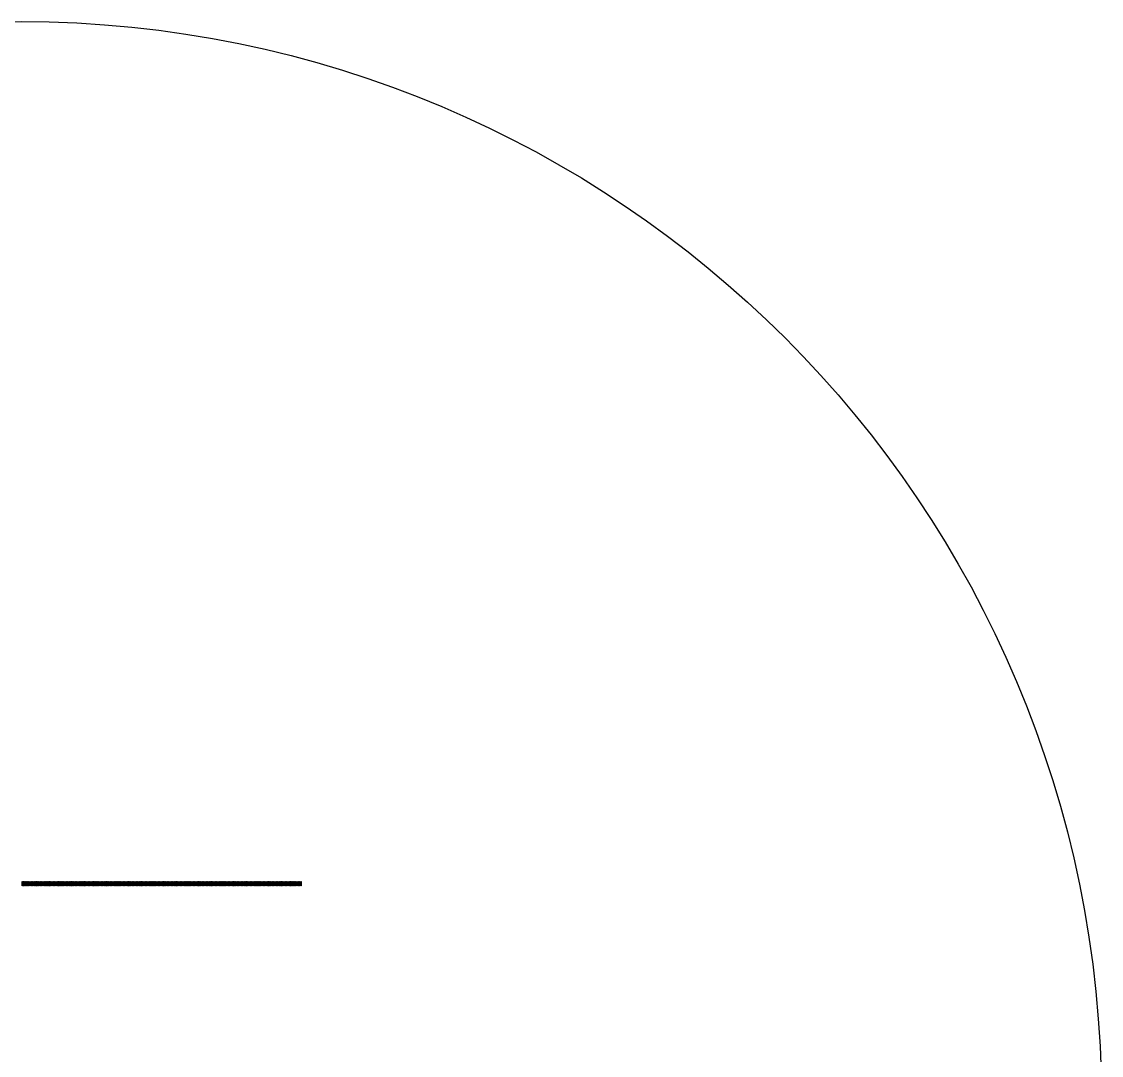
# Model space of a CAD drawing. Header units: millimetres. Extents: x 26241 to 236241, y 30294 to 280394.
# Drawn here: x 211249 to 236241, y 56369 to 80294 of the extents above; entities that cross this region are included whole.
import ezdxf

# ---------------------------------------------------------------- set-up
doc = ezdxf.new("R2010")
doc.units = ezdxf.units.MM
doc.layers.add('CLEAR', color=140, linetype='Continuous')
doc.layers.add('OPAQUE', color=10, linetype='Continuous')

msp = doc.modelspace()

# ---------------------------------------------------------------- linework, layer by layer
at = {"layer": 'CLEAR'}
for p, q in [((211259, 60292), (211259, 60396)), ((211259, 60396), (211269, 60396)), ((211269, 60292), (211259, 60292)), ((211269, 60396), (211269, 60292)), ((211289, 60292), (211289, 60396)), ((211289, 60396), (211299, 60396)), ((211299, 60292), (211289, 60292)), ((211299, 60396), (211299, 60292)), ((211319, 60292), (211319, 60396)), ((211319, 60396), (211329, 60396)), ((211329, 60292), (211319, 60292)), ((211329, 60396), (211329, 60292)), ((211349, 60292), (211349, 60396)), ((211349, 60396), (211359, 60396)), ((211359, 60292), (211349, 60292)), ((211359, 60396), (211359, 60292)), ((211379, 60292), (211379, 60396)), ((211379, 60396), (211389, 60396)), ((211389, 60292), (211379, 60292)), ((211389, 60396), (211389, 60292)), ((211409, 60292), (211409, 60396)), ((211409, 60396), (211419, 60396)), ((211419, 60292), (211409, 60292)), ((211419, 60396), (211419, 60292)), ((211439, 60292), (211439, 60396)), ((211439, 60396), (211449, 60396)), ((211449, 60292), (211439, 60292)), ((211449, 60396), (211449, 60292)), ((211469, 60292), (211469, 60396)), ((211469, 60396), (211479, 60396)), ((211479, 60292), (211469, 60292)), ((211479, 60396), (211479, 60292)), ((211499, 60292), (211499, 60396)), ((211499, 60396), (211509, 60396)), ((211509, 60292), (211499, 60292)), ((211509, 60396), (211509, 60292)), ((211529, 60292), (211529, 60396)), ((211529, 60396), (211539, 60396)), ((211539, 60292), (211529, 60292)), ((211539, 60396), (211539, 60292)), ((211559, 60292), (211559, 60396)), ((211559, 60396), (211569, 60396)), ((211569, 60292), (211559, 60292)), ((211569, 60396), (211569, 60292)), ((211589, 60292), (211589, 60396)), ((211589, 60396), (211599, 60396)), ((211599, 60292), (211589, 60292)), ((211599, 60396), (211599, 60292)), ((211619, 60292), (211619, 60396)), ((211619, 60396), (211629, 60396)), ((211629, 60292), (211619, 60292)), ((211629, 60396), (211629, 60292)), ((211649, 60292), (211649, 60396)), ((211649, 60396), (211659, 60396)), ((211659, 60292), (211649, 60292)), ((211659, 60396), (211659, 60292)), ((211679, 60292), (211679, 60396)), ((211679, 60396), (211689, 60396)), ((211689, 60292), (211679, 60292)), ((211689, 60396), (211689, 60292)), ((211709, 60292), (211709, 60396)), ((211709, 60396), (211719, 60396)), ((211719, 60292), (211709, 60292)), ((211719, 60396), (211719, 60292)), ((211739, 60292), (211739, 60396)), ((211739, 60396), (211749, 60396)), ((211749, 60292), (211739, 60292)), ((211749, 60396), (211749, 60292)), ((211769, 60292), (211769, 60396)), ((211769, 60396), (211779, 60396)), ((211779, 60292), (211769, 60292)), ((211779, 60396), (211779, 60292)), ((211799, 60292), (211799, 60396)), ((211799, 60396), (211809, 60396)), ((211809, 60292), (211799, 60292)), ((211809, 60396), (211809, 60292)), ((211829, 60292), (211829, 60396)), ((211829, 60396), (211839, 60396)), ((211839, 60292), (211829, 60292)), ((211839, 60396), (211839, 60292)), ((211859, 60292), (211859, 60396)), ((211859, 60396), (211869, 60396)), ((211869, 60292), (211859, 60292)), ((211869, 60396), (211869, 60292)), ((211889, 60292), (211889, 60396)), ((211889, 60396), (211899, 60396)), ((211899, 60292), (211889, 60292)), ((211899, 60396), (211899, 60292)), ((211919, 60292), (211919, 60396)), ((211919, 60396), (211929, 60396)), ((211929, 60292), (211919, 60292)), ((211929, 60396), (211929, 60292)), ((211949, 60292), (211949, 60396)), ((211949, 60396), (211959, 60396)), ((211959, 60292), (211949, 60292)), ((211959, 60396), (211959, 60292)), ((211979, 60292), (211979, 60396)), ((211979, 60396), (211989, 60396)), ((211989, 60292), (211979, 60292)), ((211989, 60396), (211989, 60292)), ((212009, 60292), (212009, 60396)), ((212009, 60396), (212019, 60396)), ((212019, 60292), (212009, 60292)), ((212019, 60396), (212019, 60292)), ((212039, 60292), (212039, 60396)), ((212039, 60396), (212049, 60396)), ((212049, 60292), (212039, 60292)), ((212049, 60396), (212049, 60292)), ((212069, 60292), (212069, 60396)), ((212069, 60396), (212079, 60396)), ((212079, 60292), (212069, 60292)), ((212079, 60396), (212079, 60292)), ((212099, 60292), (212099, 60396)), ((212099, 60396), (212109, 60396)), ((212109, 60292), (212099, 60292)), ((212109, 60396), (212109, 60292)), ((212129, 60292), (212129, 60396)), ((212129, 60396), (212139, 60396)), ((212139, 60292), (212129, 60292)), ((212139, 60396), (212139, 60292)), ((212159, 60292), (212159, 60396)), ((212159, 60396), (212169, 60396)), ((212169, 60292), (212159, 60292)), ((212169, 60396), (212169, 60292)), ((212189, 60292), (212189, 60396)), ((212189, 60396), (212199, 60396)), ((212199, 60292), (212189, 60292)), ((212199, 60396), (212199, 60292)), ((212219, 60292), (212219, 60396)), ((212219, 60396), (212229, 60396)), ((212229, 60292), (212219, 60292)), ((212229, 60396), (212229, 60292)), ((212249, 60292), (212249, 60396)), ((212249, 60396), (212259, 60396)), ((212259, 60292), (212249, 60292)), ((212259, 60396), (212259, 60292)), ((212279, 60292), (212279, 60396)), ((212279, 60396), (212289, 60396)), ((212289, 60292), (212279, 60292)), ((212289, 60396), (212289, 60292)), ((212309, 60292), (212309, 60396)), ((212309, 60396), (212319, 60396)), ((212319, 60292), (212309, 60292)), ((212319, 60396), (212319, 60292)), ((212339, 60292), (212339, 60396)), ((212339, 60396), (212349, 60396)), ((212349, 60292), (212339, 60292)), ((212349, 60396), (212349, 60292)), ((212369, 60292), (212369, 60396)), ((212369, 60396), (212379, 60396)), ((212379, 60292), (212369, 60292)), ((212379, 60396), (212379, 60292)), ((212399, 60292), (212399, 60396)), ((212399, 60396), (212409, 60396)), ((212409, 60292), (212399, 60292)), ((212409, 60396), (212409, 60292)), ((212429, 60292), (212429, 60396)), ((212429, 60396), (212439, 60396)), ((212439, 60292), (212429, 60292)), ((212439, 60396), (212439, 60292)), ((212459, 60292), (212459, 60396)), ((212459, 60396), (212469, 60396)), ((212469, 60292), (212459, 60292)), ((212469, 60396), (212469, 60292)), ((212489, 60292), (212489, 60396)), ((212489, 60396), (212499, 60396)), ((212499, 60292), (212489, 60292)), ((212499, 60396), (212499, 60292)), ((212519, 60292), (212519, 60396)), ((212519, 60396), (212529, 60396)), ((212529, 60292), (212519, 60292)), ((212529, 60396), (212529, 60292)), ((212549, 60292), (212549, 60396)), ((212549, 60396), (212559, 60396)), ((212559, 60292), (212549, 60292)), ((212559, 60396), (212559, 60292)), ((212579, 60292), (212579, 60396)), ((212579, 60396), (212589, 60396)), ((212589, 60292), (212579, 60292)), ((212589, 60396), (212589, 60292)), ((212609, 60292), (212609, 60396)), ((212609, 60396), (212619, 60396)), ((212619, 60292), (212609, 60292)), ((212619, 60396), (212619, 60292)), ((212639, 60292), (212639, 60396)), ((212639, 60396), (212649, 60396)), ((212649, 60292), (212639, 60292)), ((212649, 60396), (212649, 60292)), ((212669, 60292), (212669, 60396)), ((212669, 60396), (212679, 60396)), ((212679, 60292), (212669, 60292)), ((212679, 60396), (212679, 60292)), ((212699, 60292), (212699, 60396)), ((212699, 60396), (212709, 60396)), ((212709, 60292), (212699, 60292)), ((212709, 60396), (212709, 60292)), ((212729, 60292), (212729, 60396)), ((212729, 60396), (212739, 60396)), ((212739, 60292), (212729, 60292)), ((212739, 60396), (212739, 60292)), ((212759, 60292), (212759, 60396)), ((212759, 60396), (212769, 60396)), ((212769, 60292), (212759, 60292)), ((212769, 60396), (212769, 60292)), ((212789, 60292), (212789, 60396)), ((212789, 60396), (212799, 60396)), ((212799, 60292), (212789, 60292)), ((212799, 60396), (212799, 60292)), ((212819, 60292), (212819, 60396)), ((212819, 60396), (212829, 60396)), ((212829, 60292), (212819, 60292)), ((212829, 60396), (212829, 60292)), ((212849, 60292), (212849, 60396)), ((212849, 60396), (212859, 60396)), ((212859, 60292), (212849, 60292)), ((212859, 60396), (212859, 60292)), ((212879, 60292), (212879, 60396)), ((212879, 60396), (212889, 60396)), ((212889, 60292), (212879, 60292)), ((212889, 60396), (212889, 60292)), ((212909, 60292), (212909, 60396)), ((212909, 60396), (212919, 60396)), ((212919, 60292), (212909, 60292)), ((212919, 60396), (212919, 60292)), ((212939, 60292), (212939, 60396)), ((212939, 60396), (212949, 60396)), ((212949, 60292), (212939, 60292)), ((212949, 60396), (212949, 60292)), ((212969, 60292), (212969, 60396)), ((212969, 60396), (212979, 60396)), ((212979, 60292), (212969, 60292)), ((212979, 60396), (212979, 60292)), ((212999, 60292), (212999, 60396)), ((212999, 60396), (213009, 60396)), ((213009, 60292), (212999, 60292)), ((213009, 60396), (213009, 60292)), ((213029, 60292), (213029, 60396)), ((213029, 60396), (213039, 60396)), ((213039, 60292), (213029, 60292)), ((213039, 60396), (213039, 60292)), ((213059, 60292), (213059, 60396)), ((213059, 60396), (213069, 60396)), ((213069, 60292), (213059, 60292)), ((213069, 60396), (213069, 60292)), ((213089, 60292), (213089, 60396)), ((213089, 60396), (213099, 60396)), ((213099, 60292), (213089, 60292)), ((213099, 60396), (213099, 60292)), ((213119, 60292), (213119, 60396)), ((213119, 60396), (213129, 60396)), ((213129, 60292), (213119, 60292)), ((213129, 60396), (213129, 60292)), ((213149, 60292), (213149, 60396)), ((213149, 60396), (213159, 60396)), ((213159, 60292), (213149, 60292)), ((213159, 60396), (213159, 60292)), ((213179, 60292), (213179, 60396)), ((213179, 60396), (213189, 60396)), ((213189, 60292), (213179, 60292)), ((213189, 60396), (213189, 60292)), ((213209, 60292), (213209, 60396)), ((213209, 60396), (213219, 60396)), ((213219, 60292), (213209, 60292)), ((213219, 60396), (213219, 60292)), ((213239, 60292), (213239, 60396)), ((213239, 60396), (213249, 60396)), ((213249, 60292), (213239, 60292)), ((213249, 60396), (213249, 60292)), ((213269, 60292), (213269, 60396)), ((213269, 60396), (213279, 60396)), ((213279, 60292), (213269, 60292)), ((213279, 60396), (213279, 60292)), ((213299, 60292), (213299, 60396)), ((213299, 60396), (213309, 60396)), ((213309, 60292), (213299, 60292)), ((213309, 60396), (213309, 60292)), ((213329, 60292), (213329, 60396)), ((213329, 60396), (213339, 60396)), ((213339, 60292), (213329, 60292)), ((213339, 60396), (213339, 60292)), ((213359, 60292), (213359, 60396)), ((213359, 60396), (213369, 60396)), ((213369, 60292), (213359, 60292)), ((213369, 60396), (213369, 60292)), ((213389, 60292), (213389, 60396)), ((213389, 60396), (213399, 60396)), ((213399, 60292), (213389, 60292)), ((213399, 60396), (213399, 60292)), ((213419, 60292), (213419, 60396)), ((213419, 60396), (213429, 60396)), ((213429, 60292), (213419, 60292)), ((213429, 60396), (213429, 60292)), ((213449, 60292), (213449, 60396)), ((213449, 60396), (213459, 60396)), ((213459, 60292), (213449, 60292)), ((213459, 60396), (213459, 60292)), ((213479, 60292), (213479, 60396)), ((213479, 60396), (213489, 60396)), ((213489, 60292), (213479, 60292)), ((213489, 60396), (213489, 60292)), ((213509, 60292), (213509, 60396)), ((213509, 60396), (213519, 60396)), ((213519, 60292), (213509, 60292)), ((213519, 60396), (213519, 60292)), ((213539, 60292), (213539, 60396)), ((213539, 60396), (213549, 60396)), ((213549, 60292), (213539, 60292)), ((213549, 60396), (213549, 60292)), ((213569, 60292), (213569, 60396)), ((213569, 60396), (213579, 60396)), ((213579, 60292), (213569, 60292)), ((213579, 60396), (213579, 60292)), ((213599, 60292), (213599, 60396)), ((213599, 60396), (213609, 60396)), ((213609, 60292), (213599, 60292)), ((213609, 60396), (213609, 60292)), ((213629, 60292), (213629, 60396)), ((213629, 60396), (213639, 60396)), ((213639, 60292), (213629, 60292)), ((213639, 60396), (213639, 60292)), ((213659, 60292), (213659, 60396)), ((213659, 60396), (213669, 60396)), ((213669, 60292), (213659, 60292)), ((213669, 60396), (213669, 60292)), ((213689, 60292), (213689, 60396)), ((213689, 60396), (213699, 60396)), ((213699, 60292), (213689, 60292)), ((213699, 60396), (213699, 60292)), ((213719, 60292), (213719, 60396)), ((213719, 60396), (213729, 60396)), ((213729, 60292), (213719, 60292)), ((213729, 60396), (213729, 60292)), ((213749, 60292), (213749, 60396)), ((213749, 60396), (213759, 60396)), ((213759, 60292), (213749, 60292)), ((213759, 60396), (213759, 60292)), ((213779, 60292), (213779, 60396)), ((213779, 60396), (213789, 60396)), ((213789, 60292), (213779, 60292)), ((213789, 60396), (213789, 60292)), ((213809, 60292), (213809, 60396)), ((213809, 60396), (213819, 60396)), ((213819, 60292), (213809, 60292)), ((213819, 60396), (213819, 60292)), ((213839, 60292), (213839, 60396)), ((213839, 60396), (213849, 60396)), ((213849, 60292), (213839, 60292)), ((213849, 60396), (213849, 60292)), ((213869, 60292), (213869, 60396)), ((213869, 60396), (213879, 60396)), ((213879, 60292), (213869, 60292)), ((213879, 60396), (213879, 60292)), ((213899, 60292), (213899, 60396)), ((213899, 60396), (213909, 60396)), ((213909, 60292), (213899, 60292)), ((213909, 60396), (213909, 60292)), ((213929, 60292), (213929, 60396)), ((213929, 60396), (213939, 60396)), ((213939, 60292), (213929, 60292)), ((213939, 60396), (213939, 60292)), ((213959, 60292), (213959, 60396)), ((213959, 60396), (213969, 60396)), ((213969, 60292), (213959, 60292)), ((213969, 60396), (213969, 60292)), ((213989, 60292), (213989, 60396)), ((213989, 60396), (213999, 60396)), ((213999, 60292), (213989, 60292)), ((213999, 60396), (213999, 60292)), ((214019, 60292), (214019, 60396)), ((214019, 60396), (214029, 60396)), ((214029, 60292), (214019, 60292)), ((214029, 60396), (214029, 60292)), ((214049, 60292), (214049, 60396)), ((214049, 60396), (214059, 60396)), ((214059, 60292), (214049, 60292)), ((214059, 60396), (214059, 60292)), ((214079, 60292), (214079, 60396)), ((214079, 60396), (214089, 60396)), ((214089, 60292), (214079, 60292)), ((214089, 60396), (214089, 60292)), ((214109, 60292), (214109, 60396)), ((214109, 60396), (214119, 60396)), ((214119, 60292), (214109, 60292)), ((214119, 60396), (214119, 60292)), ((214139, 60292), (214139, 60396)), ((214139, 60396), (214149, 60396)), ((214149, 60292), (214139, 60292)), ((214149, 60396), (214149, 60292)), ((214169, 60292), (214169, 60396)), ((214169, 60396), (214179, 60396)), ((214179, 60292), (214169, 60292)), ((214179, 60396), (214179, 60292)), ((214199, 60292), (214199, 60396)), ((214199, 60396), (214209, 60396)), ((214209, 60292), (214199, 60292)), ((214209, 60396), (214209, 60292)), ((214229, 60292), (214229, 60396)), ((214229, 60396), (214239, 60396)), ((214239, 60292), (214229, 60292)), ((214239, 60396), (214239, 60292)), ((214259, 60292), (214259, 60396)), ((214259, 60396), (214269, 60396)), ((214269, 60292), (214259, 60292)), ((214269, 60396), (214269, 60292)), ((214289, 60292), (214289, 60396)), ((214289, 60396), (214299, 60396)), ((214299, 60292), (214289, 60292)), ((214299, 60396), (214299, 60292)), ((214319, 60292), (214319, 60396)), ((214319, 60396), (214329, 60396)), ((214329, 60292), (214319, 60292)), ((214329, 60396), (214329, 60292)), ((214349, 60292), (214349, 60396)), ((214349, 60396), (214359, 60396)), ((214359, 60292), (214349, 60292)), ((214359, 60396), (214359, 60292)), ((214379, 60292), (214379, 60396)), ((214379, 60396), (214389, 60396)), ((214389, 60292), (214379, 60292)), ((214389, 60396), (214389, 60292)), ((214409, 60292), (214409, 60396)), ((214409, 60396), (214419, 60396)), ((214419, 60292), (214409, 60292)), ((214419, 60396), (214419, 60292)), ((214439, 60292), (214439, 60396)), ((214439, 60396), (214449, 60396)), ((214449, 60292), (214439, 60292)), ((214449, 60396), (214449, 60292)), ((214469, 60292), (214469, 60396)), ((214469, 60396), (214479, 60396)), ((214479, 60292), (214469, 60292)), ((214479, 60396), (214479, 60292)), ((214499, 60292), (214499, 60396)), ((214499, 60396), (214509, 60396)), ((214509, 60292), (214499, 60292)), ((214509, 60396), (214509, 60292)), ((214529, 60292), (214529, 60396)), ((214529, 60396), (214539, 60396)), ((214539, 60292), (214529, 60292)), ((214539, 60396), (214539, 60292)), ((214559, 60292), (214559, 60396)), ((214559, 60396), (214569, 60396)), ((214569, 60292), (214559, 60292)), ((214569, 60396), (214569, 60292)), ((214589, 60292), (214589, 60396)), ((214589, 60396), (214599, 60396)), ((214599, 60292), (214589, 60292)), ((214599, 60396), (214599, 60292)), ((214619, 60292), (214619, 60396)), ((214619, 60396), (214629, 60396)), ((214629, 60292), (214619, 60292)), ((214629, 60396), (214629, 60292)), ((214649, 60292), (214649, 60396)), ((214649, 60396), (214659, 60396)), ((214659, 60292), (214649, 60292)), ((214659, 60396), (214659, 60292)), ((214679, 60292), (214679, 60396)), ((214679, 60396), (214689, 60396)), ((214689, 60292), (214679, 60292)), ((214689, 60396), (214689, 60292)), ((214709, 60292), (214709, 60396)), ((214709, 60396), (214719, 60396)), ((214719, 60292), (214709, 60292)), ((214719, 60396), (214719, 60292)), ((214739, 60292), (214739, 60396)), ((214739, 60396), (214749, 60396)), ((214749, 60292), (214739, 60292)), ((214749, 60396), (214749, 60292)), ((214769, 60292), (214769, 60396)), ((214769, 60396), (214779, 60396)), ((214779, 60292), (214769, 60292)), ((214779, 60396), (214779, 60292)), ((214799, 60292), (214799, 60396)), ((214799, 60396), (214809, 60396)), ((214809, 60292), (214799, 60292)), ((214809, 60396), (214809, 60292)), ((214829, 60292), (214829, 60396)), ((214829, 60396), (214839, 60396)), ((214839, 60292), (214829, 60292)), ((214839, 60396), (214839, 60292)), ((214859, 60292), (214859, 60396)), ((214859, 60396), (214869, 60396)), ((214869, 60292), (214859, 60292)), ((214869, 60396), (214869, 60292)), ((214889, 60292), (214889, 60396)), ((214889, 60396), (214899, 60396)), ((214899, 60292), (214889, 60292)), ((214899, 60396), (214899, 60292)), ((214919, 60292), (214919, 60396)), ((214919, 60396), (214929, 60396)), ((214929, 60292), (214919, 60292)), ((214929, 60396), (214929, 60292)), ((214949, 60292), (214949, 60396)), ((214949, 60396), (214959, 60396)), ((214959, 60292), (214949, 60292)), ((214959, 60396), (214959, 60292)), ((214979, 60292), (214979, 60396)), ((214979, 60396), (214989, 60396)), ((214989, 60292), (214979, 60292)), ((214989, 60396), (214989, 60292)), ((215009, 60292), (215009, 60396)), ((215009, 60396), (215019, 60396)), ((215019, 60292), (215009, 60292)), ((215019, 60396), (215019, 60292)), ((215039, 60292), (215039, 60396)), ((215039, 60396), (215049, 60396)), ((215049, 60292), (215039, 60292)), ((215049, 60396), (215049, 60292)), ((215069, 60292), (215069, 60396)), ((215069, 60396), (215079, 60396)), ((215079, 60292), (215069, 60292)), ((215079, 60396), (215079, 60292)), ((215099, 60292), (215099, 60396)), ((215099, 60396), (215109, 60396)), ((215109, 60292), (215099, 60292)), ((215109, 60396), (215109, 60292)), ((215129, 60292), (215129, 60396)), ((215129, 60396), (215139, 60396)), ((215139, 60292), (215129, 60292)), ((215139, 60396), (215139, 60292)), ((215159, 60292), (215159, 60396)), ((215159, 60396), (215169, 60396)), ((215169, 60292), (215159, 60292)), ((215169, 60396), (215169, 60292)), ((215189, 60292), (215189, 60396)), ((215189, 60396), (215199, 60396)), ((215199, 60292), (215189, 60292)), ((215199, 60396), (215199, 60292)), ((215219, 60292), (215219, 60396)), ((215219, 60396), (215229, 60396)), ((215229, 60292), (215219, 60292)), ((215229, 60396), (215229, 60292)), ((215249, 60292), (215249, 60396)), ((215249, 60396), (215259, 60396)), ((215259, 60292), (215249, 60292)), ((215259, 60396), (215259, 60292)), ((215279, 60292), (215279, 60396)), ((215279, 60396), (215289, 60396)), ((215289, 60292), (215279, 60292)), ((215289, 60396), (215289, 60292)), ((215309, 60292), (215309, 60396)), ((215309, 60396), (215319, 60396)), ((215319, 60292), (215309, 60292)), ((215319, 60396), (215319, 60292)), ((215339, 60292), (215339, 60396)), ((215339, 60396), (215349, 60396)), ((215349, 60292), (215339, 60292)), ((215349, 60396), (215349, 60292)), ((215369, 60292), (215369, 60396)), ((215369, 60396), (215379, 60396)), ((215379, 60292), (215369, 60292)), ((215379, 60396), (215379, 60292)), ((215399, 60292), (215399, 60396)), ((215399, 60396), (215409, 60396)), ((215409, 60292), (215399, 60292)), ((215409, 60396), (215409, 60292)), ((215429, 60292), (215429, 60396)), ((215429, 60396), (215439, 60396)), ((215439, 60292), (215429, 60292)), ((215439, 60396), (215439, 60292)), ((215459, 60292), (215459, 60396)), ((215459, 60396), (215469, 60396)), ((215469, 60292), (215459, 60292)), ((215469, 60396), (215469, 60292)), ((215489, 60292), (215489, 60396)), ((215489, 60396), (215499, 60396)), ((215499, 60292), (215489, 60292)), ((215499, 60396), (215499, 60292)), ((215519, 60292), (215519, 60396)), ((215519, 60396), (215529, 60396)), ((215529, 60292), (215519, 60292)), ((215529, 60396), (215529, 60292)), ((215549, 60292), (215549, 60396)), ((215549, 60396), (215559, 60396)), ((215559, 60292), (215549, 60292)), ((215559, 60396), (215559, 60292)), ((215579, 60292), (215579, 60396)), ((215579, 60396), (215589, 60396)), ((215589, 60292), (215579, 60292)), ((215589, 60396), (215589, 60292)), ((215609, 60292), (215609, 60396)), ((215609, 60396), (215619, 60396)), ((215619, 60292), (215609, 60292)), ((215619, 60396), (215619, 60292)), ((215639, 60292), (215639, 60396)), ((215639, 60396), (215649, 60396)), ((215649, 60292), (215639, 60292)), ((215649, 60396), (215649, 60292)), ((215669, 60292), (215669, 60396)), ((215669, 60396), (215679, 60396)), ((215679, 60292), (215669, 60292)), ((215679, 60396), (215679, 60292)), ((215699, 60292), (215699, 60396)), ((215699, 60396), (215709, 60396)), ((215709, 60292), (215699, 60292)), ((215709, 60396), (215709, 60292)), ((215729, 60292), (215729, 60396)), ((215729, 60396), (215739, 60396)), ((215739, 60292), (215729, 60292)), ((215739, 60396), (215739, 60292)), ((215759, 60292), (215759, 60396)), ((215759, 60396), (215769, 60396)), ((215769, 60292), (215759, 60292)), ((215769, 60396), (215769, 60292)), ((215789, 60292), (215789, 60396)), ((215789, 60396), (215799, 60396)), ((215799, 60292), (215789, 60292)), ((215799, 60396), (215799, 60292)), ((215819, 60292), (215819, 60396)), ((215819, 60396), (215829, 60396)), ((215829, 60292), (215819, 60292)), ((215829, 60396), (215829, 60292)), ((215849, 60292), (215849, 60396)), ((215849, 60396), (215859, 60396)), ((215859, 60292), (215849, 60292)), ((215859, 60396), (215859, 60292)), ((215879, 60292), (215879, 60396)), ((215879, 60396), (215889, 60396)), ((215889, 60292), (215879, 60292)), ((215889, 60396), (215889, 60292)), ((215909, 60292), (215909, 60396)), ((215909, 60396), (215919, 60396)), ((215919, 60292), (215909, 60292)), ((215919, 60396), (215919, 60292)), ((215939, 60292), (215939, 60396)), ((215939, 60396), (215949, 60396)), ((215949, 60292), (215939, 60292)), ((215949, 60396), (215949, 60292)), ((215969, 60292), (215969, 60396)), ((215969, 60396), (215979, 60396)), ((215979, 60292), (215969, 60292)), ((215979, 60396), (215979, 60292)), ((215999, 60292), (215999, 60396)), ((215999, 60396), (216009, 60396)), ((216009, 60292), (215999, 60292)), ((216009, 60396), (216009, 60292)), ((216029, 60292), (216029, 60396)), ((216029, 60396), (216039, 60396)), ((216039, 60292), (216029, 60292)), ((216039, 60396), (216039, 60292)), ((216059, 60292), (216059, 60396)), ((216059, 60396), (216069, 60396)), ((216069, 60292), (216059, 60292)), ((216069, 60396), (216069, 60292)), ((216089, 60292), (216089, 60396)), ((216089, 60396), (216099, 60396)), ((216099, 60292), (216089, 60292)), ((216099, 60396), (216099, 60292)), ((216119, 60292), (216119, 60396)), ((216119, 60396), (216129, 60396)), ((216129, 60292), (216119, 60292)), ((216129, 60396), (216129, 60292)), ((216149, 60292), (216149, 60396)), ((216149, 60396), (216159, 60396)), ((216159, 60292), (216149, 60292)), ((216159, 60396), (216159, 60292)), ((216179, 60292), (216179, 60396)), ((216179, 60396), (216189, 60396)), ((216189, 60292), (216179, 60292)), ((216189, 60396), (216189, 60292)), ((216209, 60292), (216209, 60396)), ((216209, 60396), (216219, 60396)), ((216219, 60292), (216209, 60292)), ((216219, 60396), (216219, 60292)), ((216239, 60292), (216239, 60396)), ((216239, 60396), (216249, 60396)), ((216249, 60292), (216239, 60292)), ((216249, 60396), (216249, 60292)), ((216269, 60292), (216269, 60396)), ((216269, 60396), (216279, 60396)), ((216279, 60292), (216269, 60292)), ((216279, 60396), (216279, 60292)), ((216299, 60292), (216299, 60396)), ((216299, 60396), (216309, 60396)), ((216309, 60292), (216299, 60292)), ((216309, 60396), (216309, 60292)), ((216329, 60292), (216329, 60396)), ((216329, 60396), (216339, 60396)), ((216339, 60292), (216329, 60292)), ((216339, 60396), (216339, 60292)), ((216359, 60292), (216359, 60396)), ((216359, 60396), (216369, 60396)), ((216369, 60292), (216359, 60292)), ((216369, 60396), (216369, 60292)), ((216389, 60292), (216389, 60396)), ((216389, 60396), (216399, 60396)), ((216399, 60292), (216389, 60292)), ((216399, 60396), (216399, 60292)), ((216419, 60292), (216419, 60396)), ((216419, 60396), (216429, 60396)), ((216429, 60292), (216419, 60292)), ((216429, 60396), (216429, 60292)), ((216449, 60292), (216449, 60396)), ((216449, 60396), (216459, 60396)), ((216459, 60292), (216449, 60292)), ((216459, 60396), (216459, 60292)), ((216479, 60292), (216479, 60396)), ((216479, 60396), (216489, 60396)), ((216489, 60292), (216479, 60292)), ((216489, 60396), (216489, 60292)), ((216509, 60292), (216509, 60396)), ((216509, 60396), (216519, 60396)), ((216519, 60292), (216509, 60292)), ((216519, 60396), (216519, 60292)), ((216539, 60292), (216539, 60396)), ((216539, 60396), (216549, 60396)), ((216549, 60292), (216539, 60292)), ((216549, 60396), (216549, 60292)), ((216569, 60292), (216569, 60396)), ((216569, 60396), (216579, 60396)), ((216579, 60292), (216569, 60292)), ((216579, 60396), (216579, 60292)), ((216599, 60292), (216599, 60396)), ((216599, 60396), (216609, 60396)), ((216609, 60292), (216599, 60292)), ((216609, 60396), (216609, 60292)), ((216629, 60292), (216629, 60396)), ((216629, 60396), (216639, 60396)), ((216639, 60292), (216629, 60292)), ((216639, 60396), (216639, 60292)), ((216659, 60292), (216659, 60396)), ((216659, 60396), (216669, 60396)), ((216669, 60292), (216659, 60292)), ((216669, 60396), (216669, 60292)), ((216689, 60292), (216689, 60396)), ((216689, 60396), (216699, 60396)), ((216699, 60292), (216689, 60292)), ((216699, 60396), (216699, 60292)), ((216719, 60292), (216719, 60396)), ((216719, 60396), (216729, 60396)), ((216729, 60292), (216719, 60292)), ((216729, 60396), (216729, 60292)), ((216749, 60292), (216749, 60396)), ((216749, 60396), (216759, 60396)), ((216759, 60292), (216749, 60292)), ((216759, 60396), (216759, 60292)), ((216779, 60292), (216779, 60396)), ((216779, 60396), (216789, 60396)), ((216789, 60292), (216779, 60292)), ((216789, 60396), (216789, 60292)), ((216809, 60292), (216809, 60396)), ((216809, 60396), (216819, 60396)), ((216819, 60292), (216809, 60292)), ((216819, 60396), (216819, 60292)), ((216839, 60292), (216839, 60396)), ((216839, 60396), (216849, 60396)), ((216849, 60292), (216839, 60292)), ((216849, 60396), (216849, 60292)), ((216869, 60292), (216869, 60396)), ((216869, 60396), (216879, 60396)), ((216879, 60292), (216869, 60292)), ((216879, 60396), (216879, 60292)), ((216899, 60292), (216899, 60396)), ((216899, 60396), (216909, 60396)), ((216909, 60292), (216899, 60292)), ((216909, 60396), (216909, 60292)), ((216929, 60292), (216929, 60396)), ((216929, 60396), (216939, 60396)), ((216939, 60292), (216929, 60292)), ((216939, 60396), (216939, 60292)), ((216959, 60292), (216959, 60396)), ((216959, 60396), (216969, 60396)), ((216969, 60292), (216959, 60292)), ((216969, 60396), (216969, 60292)), ((216989, 60292), (216989, 60396)), ((216989, 60396), (216999, 60396)), ((216999, 60292), (216989, 60292)), ((216999, 60396), (216999, 60292)), ((217019, 60292), (217019, 60396)), ((217019, 60396), (217029, 60396)), ((217029, 60292), (217019, 60292)), ((217029, 60396), (217029, 60292)), ((217049, 60292), (217049, 60396)), ((217049, 60396), (217059, 60396)), ((217059, 60292), (217049, 60292)), ((217059, 60396), (217059, 60292)), ((217079, 60292), (217079, 60396)), ((217079, 60396), (217089, 60396)), ((217089, 60292), (217079, 60292)), ((217089, 60396), (217089, 60292)), ((217109, 60292), (217109, 60396)), ((217109, 60396), (217119, 60396)), ((217119, 60292), (217109, 60292)), ((217119, 60396), (217119, 60292)), ((217139, 60292), (217139, 60396)), ((217139, 60396), (217149, 60396)), ((217149, 60292), (217139, 60292)), ((217149, 60396), (217149, 60292)), ((217169, 60292), (217169, 60396)), ((217169, 60396), (217179, 60396)), ((217179, 60292), (217169, 60292)), ((217179, 60396), (217179, 60292)), ((217199, 60292), (217199, 60396)), ((217199, 60396), (217209, 60396)), ((217209, 60292), (217199, 60292)), ((217209, 60396), (217209, 60292)), ((217229, 60292), (217229, 60396)), ((217229, 60396), (217239, 60396)), ((217239, 60292), (217229, 60292)), ((217239, 60396), (217239, 60292)), ((217259, 60292), (217259, 60396)), ((217259, 60396), (217269, 60396)), ((217269, 60292), (217259, 60292)), ((217269, 60396), (217269, 60292)), ((217289, 60292), (217289, 60396)), ((217289, 60396), (217299, 60396)), ((217299, 60292), (217289, 60292)), ((217299, 60396), (217299, 60292)), ((217319, 60292), (217319, 60396)), ((217319, 60396), (217329, 60396)), ((217329, 60292), (217319, 60292)), ((217329, 60396), (217329, 60292)), ((217349, 60292), (217349, 60396)), ((217349, 60396), (217359, 60396)), ((217359, 60292), (217349, 60292)), ((217359, 60396), (217359, 60292)), ((217379, 60292), (217379, 60396)), ((217379, 60396), (217389, 60396)), ((217389, 60292), (217379, 60292)), ((217389, 60396), (217389, 60292)), ((217409, 60292), (217409, 60396)), ((217409, 60396), (217419, 60396)), ((217419, 60292), (217409, 60292)), ((217419, 60396), (217419, 60292)), ((217439, 60292), (217439, 60396)), ((217439, 60396), (217449, 60396)), ((217449, 60292), (217439, 60292)), ((217449, 60396), (217449, 60292)), ((217469, 60292), (217469, 60396)), ((217469, 60396), (217479, 60396)), ((217479, 60292), (217469, 60292)), ((217479, 60396), (217479, 60292)), ((217499, 60292), (217499, 60396)), ((217499, 60396), (217509, 60396)), ((217509, 60292), (217499, 60292)), ((217509, 60396), (217509, 60292)), ((217529, 60292), (217529, 60396)), ((217529, 60396), (217539, 60396)), ((217539, 60292), (217529, 60292)), ((217539, 60396), (217539, 60292)), ((217559, 60292), (217559, 60396)), ((217559, 60396), (217569, 60396)), ((217569, 60292), (217559, 60292)), ((217569, 60396), (217569, 60292)), ((217589, 60292), (217589, 60396)), ((217589, 60396), (217599, 60396)), ((217599, 60292), (217589, 60292)), ((217599, 60396), (217599, 60292)), ((217619, 60292), (217619, 60396)), ((217619, 60396), (217629, 60396)), ((217629, 60292), (217619, 60292)), ((217629, 60396), (217629, 60292)), ((217649, 60292), (217649, 60396)), ((217649, 60396), (217659, 60396)), ((217659, 60292), (217649, 60292)), ((217659, 60396), (217659, 60292)), ((217679, 60292), (217679, 60396)), ((217679, 60396), (217689, 60396)), ((217689, 60292), (217679, 60292)), ((217689, 60396), (217689, 60292)), ((217709, 60292), (217709, 60396)), ((217709, 60396), (217719, 60396)), ((217719, 60292), (217709, 60292)), ((217719, 60396), (217719, 60292))]:
    msp.add_line(p, q, dxfattribs=at)
at = {"layer": 'OPAQUE'}
msp.add_circle((211241, 55294), 25000, dxfattribs=at)

doc.saveas('drawing.dxf')
